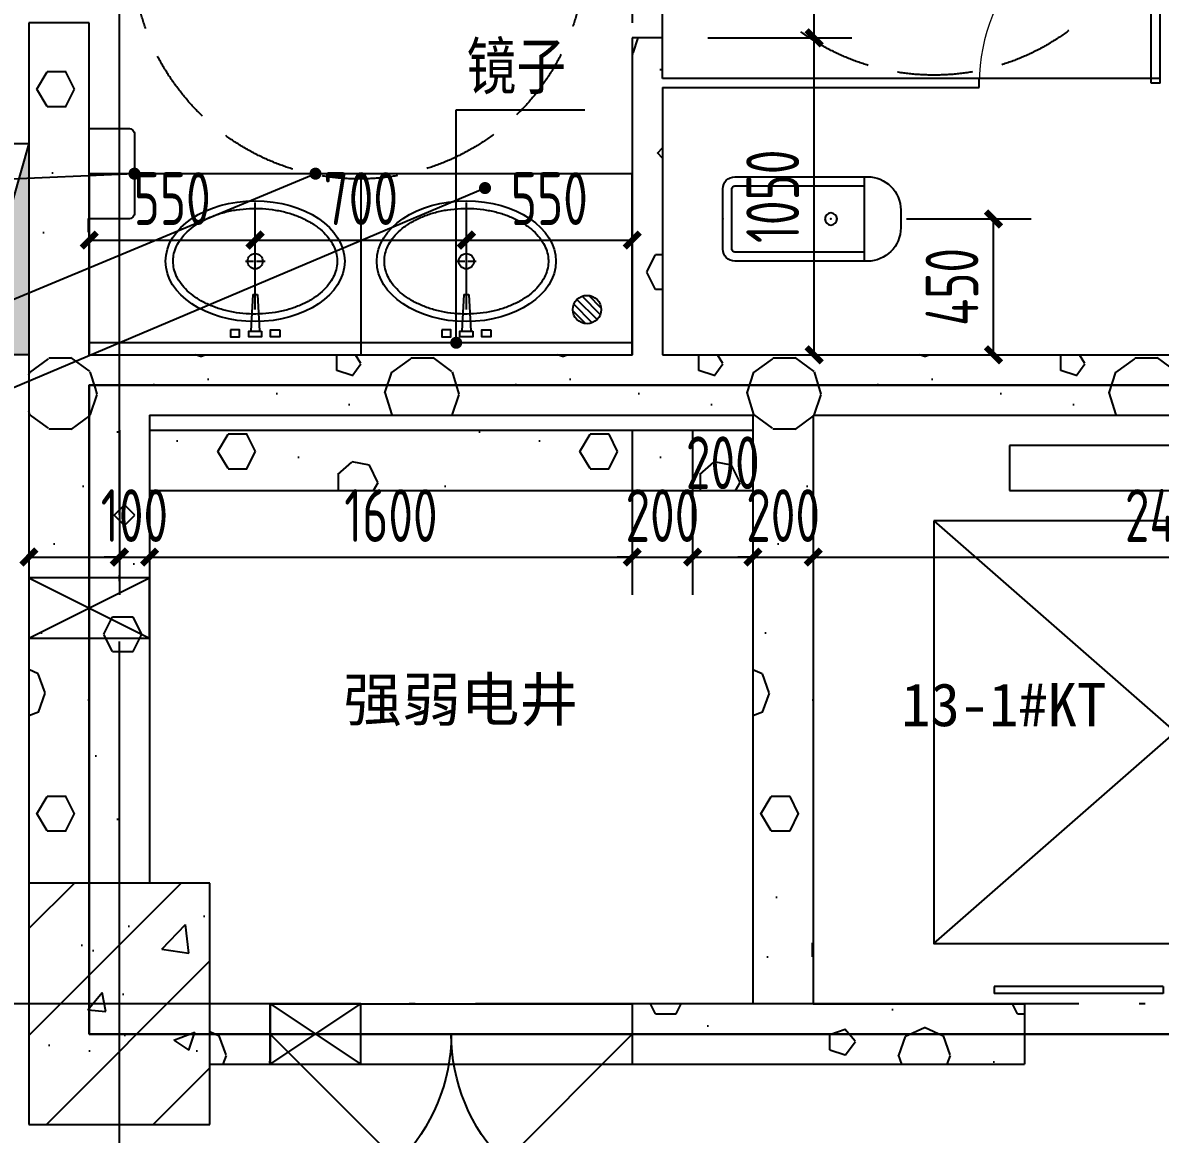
# Model space of a CAD drawing. Extents: x 116425 to 211028, y 11881 to 56060.
# Drawn here: x 192756 to 196526, y 32289 to 35971 of the extents above; entities that cross this region are included whole.
import ezdxf
from ezdxf.xclip import XClip

# ---------------------------------------------------------------- set-up
doc = ezdxf.new("R2010")
doc.units = 0
doc.header["$LTSCALE"] = 1000
doc.header["$MEASUREMENT"] = 0
doc.header["$XCLIPFRAME"] = 0
for name, pattern in [('DASH', [0.35, 0.25, -0.1]), ('X-104 13#平面$0$DASH', [0.35, 0.25, -0.1]), ('X-104 13#平面$0$DOTE', [2.42, 2, -0.2, 0.02, -0.2])]:
    doc.linetypes.add(name, pattern=pattern)
for name, color, linetype in [('01-标注_尺寸', 124, 'Continuous'), ('01-标注_符号', 200, 'Continuous'), ('02-TEXT_标注', 130, 'Continuous'), ('13#楼幕墙$0$A-C_玻璃幕墙', 140, 'Continuous'), ('X-104 13#平面$0$A-C_窗', 140, 'Continuous'), ('X-104 13#平面$0$A-E_电梯', 171, 'Continuous'), ('X-104 13#平面$0$A-I_卫-洁具', 241, 'Continuous'), ('X-104 13#平面$0$A-I_卫-隔断', 214, 'Continuous'), ('X-104 13#平面$0$A-TECH_水', 3, 'Continuous'), ('X-104 13#平面$0$A-TECH_电气', 240, 'Continuous'), ('X-104 13#平面$0$A-TECH_结构', 21, 'Continuous'), ('X-104 13#平面$0$A_AXIS-轴线', 36, 'X-104 13#平面$0$DOTE'), ('X-104 13#平面$0$DOOR_FIRE', 220, 'Continuous'), ('X-104 13#平面$1$05-填充_天正', 26, 'Continuous'), ('X-104 13#平面$1$A_STR-砌块墙', 121, 'Continuous'), ('X-104 13#平面$1$A_STR-砼柱', 51, 'Continuous')]:
    doc.layers.add(name, color=color, linetype=linetype)
doc.layers.add('X-104 13#平面$0$000套内', color=226, linetype='Continuous', lineweight=30, plot=False)
doc.styles.add('_TCH_DIM', font='ros1.shx', dxfattribs={"bigfont": 'jd.shx'})
doc.styles.add('_TCH_DIM_T3', font='ROS1', dxfattribs={"width": 0.8, "bigfont": 'JD'})
doc.styles.get("Standard").update_dxf_attribs({"font": 'STXIHEI_0.TTF'})
doc.dimstyles.new('_TCH_ARCH&&50', dxfattribs={"dimtxt": 175, "dimasz": 50, "dimexe": 125, "dimexo": 150, "dimgap": 50, "dimtad": 1, "dimdec": 0, "dimzin": 0, "dimdsep": 46, "dimtxsty": '_TCH_DIM_T3', "dimblk": 'ARCHTICK', "dimcen": 0.09, "dimclrt": 7, "dimazin": 2, "dimtfac": 1, "dimtdec": 0, "dimtix": 1, "dimtmove": 2, "dimatfit": 3, "dimfxl": 0, "dimtolj": 1, "dimtzin": 0, "dimarcsym": 0})
pattern_1 = [(0, (354, -366), (600, 1200), [0, -1200]), (0, (-348, -528), (600, 1200), [0, -1200]), (0, (42, -540), (600, 1200), [0, -1200]), (0, (468, -186), (600, 1200), [0, -1200]), (0, (-30, -600), (600, 1200), [0, -1200]), (0, (588, 570), (600, 1200), [0, -1200]), (0, (222, 474), (600, 1200), [0, -1200]), (0, (414, 324), (600, 1200), [0, -1200]), (0, (-564, 300), (600, 1200), [0, -1200]), (0, (24, 246), (600, 1200), [0, -1200]), (0, (-204, -60), (600, 1200), [0, -1200]), (0, (-192, -510), (600, 1200), [0, -1200]), (0, (258, -558), (600, 1200), [0, -1200]), (0, (588, -30), (600, 1200), [0, -1200]), (0, (-534, -216), (600, 1200), [0, -1200]), (0, (-432, -12), (600, 1200), [0, -1200]), (0, (36, -96), (600, 1200), [0, -1200]), (0, (-132, -270), (600, 1200), [0, -1200]), (0, (-228, 126), (600, 1200), [0, -1200]), (0, (-78, 576), (600, 1200), [0, -1200]), (0, (-486, -468), (600, 1200), [0, -1200]), (0, (174, 330), (600, 1200), [0, -1200]), (0, (-384, 348), (600, 1200), [0, -1200]), (0, (-480, 504), (600, 1200), [0, -1200]), (130.60129, (514.286, 194.286), (-2999.999967, 3600.000016), [52.683, -22074.222]), (18.43495, (428.57, 217.14), (3000, 1200), [54.21, -7535.256]), (90, (428.6, 165.7), (600, 1200), [51.429, -2348.571]), (161.56505, (480, 148.57), (-3000, 1199.9999), [54.21, -7535.256]), (53.1301, (480, 148.57), (600, 1200), [57.143, -5942.857]), (135, (525.7, -462.86), (-600, 1200), [48.487, -3345.625]), (45, (457.14, -462.86), (600, 1200), [48.487, -3345.625]), (135, (491.43, -497.14), (-600, 1200), [48.487, -3345.625]), (45, (491.43, -497.14), (600, 1200), [48.487, -3345.625]), (116.565, (-51.4, 342.9), (-0.0001, 2400), [63.888, -1277.753]), (180, (-80, 400), (-600, 1200), [68.571, -1131.428]), (63.435, (-177.1, 342.9), (5e-06, 2400), [63.888, -1277.753]), (116.565, (-148.6, 285.7), (-0.0001, 2400), [63.888, -1277.753]), (0, (-148.6, 285.7), (600, 1200), [68.571, -1131.428]), (63.435, (-80, 285.7), (5e-06, 2400), [63.888, -1277.753]), (107.10273, (400, -62.857), (-1799.999931, 6000.00001), [77.723, -32565.805]), (143.97263, (377.14, 11.43), (-11399.999855, 8399.99999), [77.723, -16244.04]), (180, (314.3, 57.1), (-600, 1200), [74.286, -1125.714]), (36.02737, (177.14, 11.43), (11399.999916, 8399.99991), [77.723, -16244.04]), (71.56505, (154.29, -57.14), (1800, 6000), [72.28, -7517.186]), (107.10273, (177.143, -131.43), (-1799.999931, 6000.00001), [77.723, -32565.805]), (143.97263, (240, -177.14), (-11399.999855, 8399.99999), [77.723, -16244.04]), (0, (240, -177.1), (600, 1200), [74.286, -1125.714]), (36.02737, (314.29, -177.14), (11399.999916, 8399.99991), [77.723, -16244.04]), (71.56505, (377.14, -131.43), (1800, 6000), [72.28, -7517.186]), (150.25512, (411.43, 497.14), (-1800, 1199.99999), [46.07, -9628.639]), (90, (371.4, 474.3), (600, 1200), [45.714, -2354.285]), (29.74488, (371.43, 474.29), (1800, 1200), [46.07, -9628.639]), (116.565, (131.4, -354.3), (-0.0001, 2400), [63.888, -1277.753]), (168.69007, (102.86, -297.14), (-5400, 1199.99997), [58.275, -12179.371]), (41.185925, (0, -325.714), (14999.99991, 13199.999885), [60.744, -25451.604]), (90, (0, -382.86), (600, 1200), [57.143, -2342.857]), (138.814074, (45.714, -422.857), (-14999.999733, 13200.000084), [60.744, -25451.604]), (16.699244, (45.714, -422.857), (19799.99985, 5999.999937), [59.659, -24997.075]), (60.945396, (102.86, -405.714), (600, 1199.99999), [58.832, -24650.679]), (109.983106, (-371.43, 148.57), (-3000.00001, 8399.999978), [66.884, -28024.395]), (155.556045, (-394.286, 211.43), (-7800.00003, 3599.999925), [69.046, -28930.263]), (24.443955, (-520, 211.43), (7800.000004, 3599.999983), [69.046, -28930.263]), (70.016893, (-542.857, 148.57), (3000.00001, 8399.99998), [66.884, -28024.395]), (109.983106, (-520, 85.714), (-3000.00001, 8399.999978), [66.884, -28024.395]), (160.01689, (-457.14, 62.86), (-3000, 1199.99995), [66.884, -13978.755]), (19.98311, (-457.14, 62.86), (2999.99998, 1200), [66.884, -13978.755]), (70.016893, (-394.286, 85.714), (3000.00001, 8399.99998), [66.884, -28024.395]), (122.00538, (74.29, 40), (-600.00008, 1199.99994), [53.908, -11266.868]), (18.43495, (-5.71, 68.57), (3000, 1200), [54.21, -7535.256]), (90, (-5.7, 17.14), (600, 1200), [51.429, -2348.571]), (161.56505, (45.71, 0), (-3000, 1199.9999), [54.21, -7535.256]), (54.46232, (45.714, 0), (4199.999994, 5999.99999), [49.156, -20596.423]), (116.565, (-274.3, -251.4), (-0.0001, 2400), [63.888, -1277.753]), (180, (-302.9, -194.3), (-600, 1200), [62.857, -1137.143]), (59.03624, (-400, -251.43), (600, 1199.99999), [66.64, -13927.644]), (120.96376, (-365.71, -308.57), (-600.00008, 1199.99994), [66.64, -13927.644]), (0, (-365.7, -308.6), (600, 1200), [62.857, -1137.143]), (63.435, (-302.9, -308.6), (5e-06, 2400), [63.888, -1277.753])]

# ---------------------------------------------------------------- blocks, each defined once
blk = doc.blocks.new('X-104 13#平面$0$轴网')
at = {"layer": 'X-104 13#平面$0$A_AXIS-轴线', "linetype": 'X-104 13#平面$0$DOTE'}
for p, q in [((48500, -7401), (48500, 24620.3)), ((60408.4, 9000), (-2925, 9000))]:
    blk.add_line(p, q, dxfattribs=at)
blk = doc.blocks.new('X-104 13#平面$0$2400x2100')
for p, q in [((650, 1850), (650, 1700)), ((1750, 1850), (650, 1850)), ((1750, 1700), (1750, 1850)), ((650, 1700), (1750, 1700)), ((400, 200), (2000, 1600)), ((400, 1600), (2000, 200))]:
    blk.add_line(p, q)
at = {"color": 0}
for p, q in [((600, 57.6), (600, 34)), ((1160, 57.6), (600, 57.6)), ((1160, 57.6), (1160, 34)), ((1800, 57.6), (1240, 57.6)), ((1240, 57.6), (1240, 34)), ((1800, 57.6), (1800, 34)), ((1160, 34), (600, 34)), ((1800, 34), (1240, 34))]:
    blk.add_line(p, q, dxfattribs=at)
blk.add_lwpolyline([(400, 1600), (400, 200), (2000, 200), (2000, 1600), (400, 1600)], close=True)
blk = doc.blocks.new('13#楼幕墙')
at = {"layer": '13#楼幕墙$0$A-C_玻璃幕墙'}
blk.add_lwpolyline([(4492.6, 15500), (-900, 15500), (-900, -1700), (22100, -1700), (22100, -1100), (58400, -1100), (58400, 18959.9), (53293.2, 23245), (37800, 14300), (37800, 10200), (12500, 10200), (4492.6, 15500)], dxfattribs=at)
blk = doc.blocks.new('X-104 13#平面$0$meae')
for p, q in [((-215, 0), (-243.8, 0)), ((-210, 5), (-210, 32.8)), ((-176.7, 0), (-205, 0)), ((-99.5, 8), (21.7, 14.4)), ((-99.5, -8), (-99.5, 8)), ((21.7, -14.4), (21.7, 14.4)), ((-210, -32.3), (-210, -5)), ((-99.5, -8), (21.7, -14.4))]:
    blk.add_line(p, q)
for points in [[(17.2, 81.4), (40, 81.4), (40, 51.4), (17.2, 51.4)], [(21.7, 21.4), (40, 21.4), (40, -21.4), (21.7, -21.4)], [(17.2, -81.4), (40, -81.4), (40, -51.4), (17.2, -51.4)]]:
    blk.add_lwpolyline(points, close=True)
at = {"const_width": 0.84}
blk.add_lwpolyline([(-209.6, -0.1, -1), (-210.4, -0.1, -1)], format="xyb", close=True, dxfattribs=at)
blk.add_circle((-210, 0), 25.2)
blk.add_ellipse((-210, 0), major_axis=(0, -296.8), ratio=0.673766)
at = {"color": 8}
blk.add_open_spline([(-210, -271.8), (-201.6, -271.8), (-193.3, -270.9), (-176.6, -267), (-168.2, -264.1), (-151.7, -256.3), (-143.6, -251.4), (-127.7, -239.7), (-119.9, -232.8), (-105, -217.1), (-97.9, -208.3), (-84.5, -189), (-78.3, -178.5), (-66.9, -156.1), (-61.7, -144.2), (-52.7, -119.1), (-48.8, -106), (-42.4, -79), (-39.9, -65.1), (-36.4, -36.9), (-35.4, -22.5), (-34.8, 6.2), (-35.3, 20.7), (-37.7, 49.2), (-39.6, 63.3), (-45, 90.9), (-48.3, 104.3), (-56.4, 130.2), (-61.1, 142.6), (-71.6, 166.1), (-77.5, 177.1), (-90.2, 197.7), (-97, 207.1), (-111.4, 224.2), (-118.9, 231.8), (-134.5, 245.1), (-142.5, 250.8), (-158.9, 260.1), (-167.2, 263.7), (-183.8, 269), (-192.2, 270.7), (-208.9, 272.2), (-217.3, 271.9), (-234, 269.5), (-242.4, 267.4), (-259, 261.1), (-267.2, 256.9), (-283.4, 246.7), (-291.3, 240.5), (-306.7, 226.3), (-314.1, 218.2), (-328.1, 200.2), (-334.7, 190.4), (-346.9, 169), (-352.4, 157.6), (-362.4, 133.5), (-366.8, 120.8), (-374.2, 94.4), (-377.2, 80.8), (-381.8, 52.9), (-383.4, 38.7), (-385.1, 10.1), (-385.2, -4.4), (-383.9, -33.1), (-382.5, -47.4), (-378.3, -75.4), (-375.4, -89.1), (-368.4, -115.7), (-364.2, -128.5), (-354.5, -153), (-349.1, -164.6), (-337.2, -186.3), (-330.7, -196.4), (-316.9, -214.8), (-309.6, -223.2), (-294.4, -237.9), (-286.5, -244.3), (-270.4, -255.1), (-262.2, -259.5), (-245.6, -266.3), (-237.3, -268.8), (-222.6, -271.3), (-216.3, -271.8), (-210, -271.8)], degree=3, knots=[0, 0, 0, 0, 0.154173, 0.154173, 0.308346, 0.308346, 0.462518, 0.462518, 0.616691, 0.616691, 0.770864, 0.770864, 0.925037, 0.925037, 1.07921, 1.07921, 1.233382, 1.233382, 1.387555, 1.387555, 1.541728, 1.541728, 1.695901, 1.695901, 1.850074, 1.850074, 2.004247, 2.004247, 2.158419, 2.158419, 2.312592, 2.312592, 2.466765, 2.466765, 2.620938, 2.620938, 2.775111, 2.775111, 2.929283, 2.929283, 3.083456, 3.083456, 3.237629, 3.237629, 3.391802, 3.391802, 3.545975, 3.545975, 3.700147, 3.700147, 3.85432, 3.85432, 4.008493, 4.008493, 4.162666, 4.162666, 4.316839, 4.316839, 4.471011, 4.471011, 4.625184, 4.625184, 4.779357, 4.779357, 4.93353, 4.93353, 5.087703, 5.087703, 5.241876, 5.241876, 5.396048, 5.396048, 5.550221, 5.550221, 5.704394, 5.704394, 5.858567, 5.858567, 6.01274, 6.01274, 6.166912, 6.166912, 6.283185, 6.283185, 6.283185, 6.283185], dxfattribs=at)
blk = doc.blocks.new('X-104 13#平面$0$$TwtSys$00000434')
for p, q in [((-0.5, 0.5), (-0.5, -0.5)), ((-0.5, -0.5), (0.5, 0.5)), ((0.5, 0.5), (-0.5, 0.5)), ((0.5, -0.5), (0.5, 0.5)), ((-0.5, -0.5), (0.5, -0.5))]:
    blk.add_line(p, q)
blk.add_solid([(0.5, -0.5), (0.5, 0.5), (-0.5, -0.5)])
blk = doc.blocks.new('X-104 13#平面$0$A$C55540B70')
at = {"layer": 'X-104 13#平面$0$A-TECH_水', "xscale": -700, "yscale": 200, "zscale": 700, "rotation": 89.99999999999999}
blk.add_blockref('X-104 13#平面$0$$TwtSys$00000434', (-9400, 73900), dxfattribs=at)
blk = doc.blocks.new('X-104 13#平面$0$A$C0BB3323F')
at = {"layer": 'Defpoints'}
blk.add_lwpolyline([(59300, 600), (59300, 20660), (54205, 24935), (38700, 16000), (38700, 11900), (13400, 11900), (5392.6, 17200), (0, 17200), (0, 0), (23000, 0), (23000, 600)], close=True, dxfattribs=at)
blk = doc.blocks.new('X-104 13#平面$0$$lvtry$00000200')
at = {"color": 0}
for p, q in [((99.8, -30, 0), (-99.8, -30, 0)), ((-109.8, -40, 0), (-109.8, -469.7, 0)), ((109.8, -469.7, 0), (109.8, -40, 0))]:
    blk.add_line(p, q, dxfattribs=at)
at = {"color": 0, "elevation": 0}
blk.add_lwpolyline([(99.8, 0), (-99.8, 0, 0.414214), (-139.8, -40), (-139.8, -479.7, 0.414214), (-29.8, -589.7), (29.8, -589.7, 0.414214), (139.8, -479.7), (139.8, -40, 0.414214)], format="xyb", close=True, dxfattribs=at)
blk.add_lwpolyline([(139.8, -469.7), (-139.8, -469.7)], dxfattribs=at)
at = {"color": 0}
blk.add_circle((0, -358.6, 0), 20, dxfattribs=at)
for centre, start, end in [((-99.8, -40, 0), 90, 180), ((99.8, -40, 0), 0, 90)]:
    blk.add_arc(centre, 10, start, end, dxfattribs=at)
for p in [(0, 0), (0, -358.6, 0)]:
    blk.add_point(p, dxfattribs=at)
blk = doc.blocks.new('X-104 13#平面$0$hgfasg')
at = {"yscale": -1}
blk.add_blockref('X-104 13#平面$0$$lvtry$00000200', (0, 200), dxfattribs=at)
blk = doc.blocks.new('*U232')
blk.add_lwpolyline([(200, 0), (200, 300), (0, 300), (0, 0), (200, 0), (0, 300), (0, 0), (200, 300)])
blk = doc.blocks.new('*U233')
blk.add_lwpolyline([(200, 0), (200, 400), (0, 400), (0, 0), (200, 0), (0, 400), (0, 0), (200, 400)])
blk = doc.blocks.new('X-104 13#平面$0$ccc000')
at = {"layer": 'X-104 13#平面$0$A-TECH_电气', "rotation": 270}
for name, p in [('*U233', (48400, 72811.3)), ('*U232', (49200, 71400))]:
    blk.add_blockref(name, p, dxfattribs=at)
blk = doc.blocks.new('X-104 13#平面$0$$DorLib2D$00000116')
at = {"color": 0}
for p, q in [((-0.5, 0), (-0.1464, 0.3536)), ((0.5, 0), (0.1464, 0.3536))]:
    blk.add_line(p, q, dxfattribs=at)
for centre, start, end in [((-0.5, 0), 0, 45), ((0.5, 0), 135, 180)]:
    blk.add_arc(centre, 0.5, start, end, dxfattribs=at)
blk = doc.blocks.new('X-104 13#平面$0$$TwtSys$00000141')
for p, q in [((-94.2, 7.7), (-10.1, 91.8)), ((-94.2, 7.7), (-10.1, 91.8)), ((-87.2, -35.1), (35.1, 87.2)), ((-87.2, -35.1), (35.1, 87.2)), ((-66.5, -66.5), (66.5, 66.5)), ((-66.5, -66.5), (66.5, 66.5)), ((-32.4, -87.1), (87.6, 32.9)), ((-32.4, -87.1), (87.6, 32.9)), ((11.4, -92.3), (92.3, -11.4)), ((11.4, -92.3), (92.3, -11.4))]:
    blk.add_line(p, q)
blk.add_circle((0, 0), 94)
blk.add_circle((0, 0), 94)
blk = doc.blocks.new('X-104 13#平面$0$$DorLib2D$00000001')
for p, q in [((0.45, 0.975), (0.5, 0.975)), ((0.45, 0), (0.45, 0.975)), ((0.5, 0), (0.5, 0.975)), ((0.5, 0), (0.45, 0))]:
    blk.add_line(p, q)
at = {"lineweight": 13}
blk.add_arc((0.475, 0), 0.975, 91.46928, 180, dxfattribs=at)
blk = doc.blocks.new('X-104 13#平面')
at = {"layer": 'X-104 13#平面$1$05-填充_天正'}
h = blk.add_hatch(dxfattribs=at)
h.set_pattern_fill('加气混凝土', color=256, scale=100, style=0)
h.set_pattern_definition(pattern_1)
h.paths.add_polyline_path([(48400, 73450), (48400, 74650), (48200, 74650), (48200, 73450)])
h = blk.add_hatch(dxfattribs=at)
h.set_pattern_fill('加气混凝土', color=256, scale=100, style=0)
h.set_pattern_definition(pattern_1)
h.paths.add_polyline_path([(50300, 74465), (50300, 74600), (50200, 74600), (50200, 74450), (50266.7, 74450)])
h = blk.add_hatch(dxfattribs=at)
h.set_pattern_fill('加气混凝土', color=256, scale=100, style=0)
h.set_pattern_definition(pattern_1)
h.paths.add_polyline_path([(50266.7, 74450), (50200, 74450), (50200, 73550), (50266.7, 73483.3), (50300, 73550), (50300, 74435)])
h = blk.add_hatch(dxfattribs=at)
h.set_pattern_fill('加气混凝土', color=256, scale=100, style=0)
h.set_pattern_definition(pattern_1)
h.paths.add_polyline_path([(48400, 73450), (48600, 73350), (50300, 73350), (50266.7, 73483.3), (50200, 73550), (48400, 73550)])
h = blk.add_hatch(dxfattribs=at)
h.set_pattern_fill('加气混凝土', color=256, scale=100, style=0)
h.set_pattern_definition(pattern_1)
h.paths.add_polyline_path([(50266.7, 73483.3), (50300, 73350), (50600, 73350), (50700, 73416.7), (50700, 73550), (50300, 73550)])
h = blk.add_hatch(dxfattribs=at)
h.set_pattern_fill('加气混凝土', color=256, scale=100, style=0)
h.set_pattern_definition(pattern_1)
h.paths.add_polyline_path([(50700, 73416.7), (50800, 73350), (53300, 73350), (53366.7, 73450), (53300, 73550), (50700, 73550)])
h = blk.add_hatch(dxfattribs=at)
h.set_pattern_fill('加气混凝土', color=256, scale=100, style=0)
h.set_pattern_definition(pattern_1)
h.paths.add_polyline_path([(48400, 73450), (48200, 73450), (48200, 73200), (48466.7, 73200), (48600, 73300), (48600, 73350)])
h = blk.add_hatch(dxfattribs=at)
h.set_pattern_fill('加气混凝土', color=256, scale=100, style=0)
h.set_pattern_definition(pattern_1)
h.paths.add_polyline_path([(50700, 73416.7), (50600, 73350), (50600, 73300), (50666.7, 73200), (50800, 73200), (50800, 73350)])
h = blk.add_hatch(dxfattribs=at)
h.set_pattern_fill('加气混凝土', color=256, scale=100, style=0)
h.set_pattern_definition(pattern_1)
h.paths.add_polyline_path([(48466.7, 73200), (48600, 73100), (50600, 73100), (50666.7, 73200), (50600, 73300), (48600, 73300)])
h = blk.add_hatch(dxfattribs=at)
h.set_pattern_fill('加气混凝土', color=256, scale=100, style=0)
h.set_pattern_definition(pattern_1)
h.paths.add_polyline_path([(48466.7, 73200), (48200, 73200), (48200, 71800), (48600, 71800), (48600, 73100)])
h = blk.add_hatch(dxfattribs=at)
h.set_pattern_fill('加气混凝土', color=256, scale=100, style=0)
h.set_pattern_definition(pattern_1)
h.paths.add_polyline_path([(50666.7, 73200), (50600, 73100), (50600, 71400), (50700, 71333.3), (50800, 71400), (50800, 73200)])
h = blk.add_hatch(dxfattribs=at)
h.set_pattern_fill('钢筋混凝土', color=256, scale=100, style=0)
h.set_pattern_definition([(45, (0, 0), (-176.7767, 176.7767), []), (50, (0, 0), (717.26, -62.752), [75, -825]), (355, (0, 0), (-138.7513, 752.192), [60, -660]), (100.4514, (59.8, -5.2), (578.5094, 689.4395), [63.74, -701.142]), (46.1842, (0, 200), (1067.241, -165.519), [112.5, -1237.5]), (96.6356, (88.9, 186.2), (934.663, 974.118), [95.61, -1051.713]), (351.1842, (0, 200), (934.662, 974.119), [90, -990]), (21, (100, 150), (596.907, -402.619), [75, -825]), (326, (100, 150), (243.3153, 725.15), [60, -660]), (71.4514, (149.74, 116.45), (840.2226, 322.5305), [63.74, -701.142]), (37.5, (0, 0), (12.15986, 332.89385), [0, -652, 0, -670, 0, -662.5]), (7.5, (0, 0), (263.0695, 394.4117), [0, -382, 0, -637, 0, -252.5]), (327.5, (-223, 0), (533.8224, -22.5549), [0, -250, 0, -780, 0, -1035]), (317.5, (-323, 0), (583.1862, 100.105), [0, -325, 0, -518, 0, -735])])
h.paths.add_polyline_path([(48200, 71000), (48800, 71000), (48800, 71800), (48200, 71800)])
h = blk.add_hatch(dxfattribs=at)
h.set_pattern_fill('加气混凝土', color=256, scale=100, style=0)
h.set_pattern_definition(pattern_1)
h.paths.add_polyline_path([(48800, 71200), (49000, 71200), (49000, 71400), (48800, 71400)])
h = blk.add_hatch(dxfattribs=at)
h.set_pattern_fill('加气混凝土', color=256, scale=100, style=0)
h.set_pattern_definition(pattern_1)
h.paths.add_polyline_path([(50600, 71400), (50200, 71400), (50200, 71200), (50700, 71200), (50700, 71333.3)])
h = blk.add_hatch(dxfattribs=at)
h.set_pattern_fill('加气混凝土', color=256, scale=100, style=0)
h.set_pattern_definition(pattern_1)
h.paths.add_polyline_path([(50700, 71333.3), (50700, 71200), (51500, 71200), (51500, 71400), (50800, 71400)])
at = {"layer": 'X-104 13#平面$0$000套内'}
blk.add_lwpolyline([(4100, 77750), (4100, 68700), (-750, 68700), (-750, 59850), (21950, 59850), (21950, 61450), (58250, 61450), (58250, 71300), (48400, 71300), (48400, 73450), (53400, 73450), (53400, 80500), (58250, 80500), (58250, 81290.1), (53289, 85452.6), (37950, 76613.3), (37950, 72450), (12454.9, 72450), (4447.4, 77750)], close=True, dxfattribs=at)
at = {"layer": 'X-104 13#平面$0$A-C_窗', "linetype": 'DASH'}
for p, q in [((50200, 75600), (50200, 74600)), ((50300, 74600), (50300, 75600))]:
    blk.add_line(p, q, dxfattribs=at)
at = {"layer": 'X-104 13#平面$0$A-I_卫-洁具', "ltscale": 0.1}
blk.add_line((49300, 74150), (49300, 73550), dxfattribs=at)
blk.add_lwpolyline([(48400, 74000), (48400, 74300), (48530, 74300, -0.414214), (48550, 74280), (48550, 74020, -0.414214), (48530, 74000)], format="xyb", close=True, dxfattribs=at)
for points in [[(48400, 73550), (50200, 73550), (50200, 74150), (48400, 74150)], [(48400, 73550), (50200, 73550), (50200, 73590), (48400, 73590)]]:
    blk.add_lwpolyline(points, close=True, dxfattribs=at)
at = {"layer": 'X-104 13#平面$0$A-I_卫-洁具', "linetype": 'X-104 13#平面$0$DASH'}
for centre in [(51200, 75226.6), (49293.8, 74882.7)]:
    blk.add_circle(centre, 750, dxfattribs=at)
at = {"layer": 'X-104 13#平面$0$A-I_卫-隔断'}
for p, q in [((51350, 74465), (50300, 74465)), ((51350, 74435), (51350, 74465)), ((51950, 74465), (51350, 74465)), ((50300, 74435), (51350, 74435))]:
    blk.add_line(p, q, dxfattribs=at)
at = {"layer": 'X-104 13#平面$0$DOOR_FIRE'}
for p, q in [((49000, 71400), (50200, 71400)), ((49000, 71200), (50200, 71200))]:
    blk.add_line(p, q, dxfattribs=at)
at = {"layer": 'X-104 13#平面$1$A_STR-砌块墙'}
for p, q in [((48400, 74650), (48200, 74650)), ((48200, 74650), (48200, 73450)), ((48400, 73550), (48400, 74650)), ((50300, 74600), (50200, 74600)), ((50200, 74600), (50200, 74450)), ((50300, 74465), (50300, 74600)), ((50200, 74450), (50200, 73550)), ((50300, 74435), (50300, 73550)), ((48400, 73550), (50200, 73550)), ((50300, 73550), (50700, 73550)), ((50700, 73550), (53300, 73550)), ((48200, 73450), (48200, 73200)), ((48600, 73350), (50300, 73350)), ((48600, 73350), (48600, 73300)), ((50300, 73350), (50600, 73350)), ((50600, 73350), (50600, 73300)), ((50800, 73350), (50800, 73200)), ((50800, 73350), (53300, 73350)), ((48600, 73300), (50600, 73300)), ((48200, 73200), (48200, 71800)), ((50800, 73200), (50800, 71400)), ((48600, 73100), (50600, 73100)), ((48600, 73100), (48600, 71800)), ((50600, 73100), (50600, 71400)), ((49000, 71400), (48800, 71400)), ((49000, 71200), (49000, 71400)), ((50600, 71400), (50200, 71400)), ((50200, 71400), (50200, 71200)), ((50800, 71400), (51500, 71400)), ((51500, 71400), (51500, 71200)), ((48800, 71200), (49000, 71200)), ((50200, 71200), (50700, 71200)), ((50700, 71200), (51500, 71200))]:
    blk.add_line(p, q, dxfattribs=at)
at = {"layer": 'X-104 13#平面$1$A_STR-砼柱'}
for p, q in [((48800, 71800), (48200, 71800)), ((48200, 71800), (48200, 71000)), ((48800, 71000), (48800, 71800)), ((48200, 71000), (48800, 71000))]:
    blk.add_line(p, q, dxfattribs=at)
for name, p in [('X-104 13#平面$0$ccc000', (-200, 0)), ('X-104 13#平面$0$A$C55540B70', (57500, 0)), ('X-104 13#平面$0$轴网', (0, 62400)), ('X-104 13#平面$0$A$C0BB3323F', (-900, -1700)), ('X-104 13#平面$0$轴网', (0, 0))]:
    blk.add_blockref(name, p)
at = {"layer": 'X-104 13#平面$0$A-E_电梯'}
blk.add_blockref('X-104 13#平面$0$2400x2100', (50800, 71400), dxfattribs=at)
at = {"layer": 'X-104 13#平面$0$A-I_卫-洁具', "ltscale": 0.1, "rotation": 270}
for name, p in [('X-104 13#平面$0$hgfasg', (50300, 74000)), ('X-104 13#平面$0$meae', (48950, 73650)), ('X-104 13#平面$0$meae', (49650, 73650))]:
    blk.add_blockref(name, p, dxfattribs=at)
at = {"layer": 'X-104 13#平面$0$A-I_卫-隔断', "xscale": -600, "yscale": -600, "zscale": 30, "rotation": 180}
blk.add_blockref('X-104 13#平面$0$$DorLib2D$00000001', (51650, 74450), dxfattribs=at)
at = {"layer": 'X-104 13#平面$0$A-TECH_水', "xscale": 0.5, "yscale": 0.5, "zscale": 0.5, "rotation": 90}
blk.add_blockref('X-104 13#平面$0$$TwtSys$00000141', (50050, 73700), dxfattribs=at)
at = {"layer": 'X-104 13#平面$0$A-TECH_结构'}
blk.add_blockref('13#楼幕墙', (0, 0), dxfattribs=at)
at = {"layer": 'X-104 13#平面$0$DOOR_FIRE', "xscale": 1200, "yscale": -1200, "zscale": 200}
blk.add_blockref('X-104 13#平面$0$$DorLib2D$00000116', (49600, 71300), dxfattribs=at)
blk = doc.blocks.new('_ArchTick')
at = {"color": 0, "linetype": 'ByBlock', "const_width": 0.4}
blk.add_lwpolyline([(-0.5, -0.5), (0.5, 0.5)], dxfattribs=at)
blk = doc.blocks.new('*D524')
at = {"layer": '01-标注_尺寸', "color": 0, "lineweight": -2, "transparency": 16777216}
for p, q in [((195685.1, 35321.2), (196098.7, 35321.2)), ((195973.7, 34871.2), (195973.7, 35321.2)), ((195685.1, 34871.2), (196098.7, 34871.2))]:
    blk.add_line(p, q, dxfattribs=at)
at = {"layer": 'Defpoints', "color": 0, "transparency": 16777216}
for p in [(195535.1, 35321.2), (195973.7, 35321.2), (195535.1, 34871.2)]:
    blk.add_point(p, dxfattribs=at)
at = {"layer": '01-标注_尺寸', "color": 0, "lineweight": -2, "transparency": 16777216, "xscale": 50, "yscale": 50, "zscale": 50}
for p, rotation in [((195973.7, 35321.2), 90), ((195973.7, 34871.2), 270)]:
    blk.add_blockref('_ArchTick', p, dxfattribs=dict(at, rotation=rotation))
at = {"layer": '01-标注_尺寸', "color": 7, "transparency": 16777216, "insert": (195836.2, 35096.2), "char_height": 175, "attachment_point": 5, "rotation": 90, "style": '_TCH_DIM_T3'}
blk.add_mtext('\\A1;450', dxfattribs=at)
blk = doc.blocks.new('*D525')
at = {"layer": '01-标注_尺寸', "color": 0, "lineweight": -2, "transparency": 16777216}
for p, q in [((194226.7, 35021.2), (194226.7, 35376.3)), ((194776.5, 35021.2), (194776.5, 35376.3)), ((194226.7, 35251.3), (194776.5, 35251.3))]:
    blk.add_line(p, q, dxfattribs=at)
at = {"layer": 'Defpoints', "color": 0, "transparency": 16777216}
for p in [(194776.5, 35251.3), (194226.7, 34871.2), (194776.5, 34871.2)]:
    blk.add_point(p, dxfattribs=at)
at = {"layer": '01-标注_尺寸', "color": 0, "lineweight": -2, "transparency": 16777216, "xscale": 50, "yscale": 50, "zscale": 50, "rotation": 180}
blk.add_blockref('_ArchTick', (194226.7, 35251.3), dxfattribs=at)
at = {"layer": '01-标注_尺寸', "color": 0, "lineweight": -2, "transparency": 16777216, "xscale": 50, "yscale": 50, "zscale": 50}
blk.add_blockref('_ArchTick', (194776.5, 35251.3), dxfattribs=at)
at = {"layer": '01-标注_尺寸', "color": 7, "transparency": 16777216, "insert": (194501.6, 35388.8), "char_height": 175, "attachment_point": 5, "style": '_TCH_DIM_T3'}
blk.add_mtext('\\A1;550', dxfattribs=at)
blk = doc.blocks.new('*D526')
at = {"layer": '01-标注_尺寸', "color": 0, "lineweight": -2, "transparency": 16777216}
for p, q in [((193526.5, 35021.2), (193526.5, 35376.3)), ((194226.7, 35021.2), (194226.7, 35376.3)), ((193526.5, 35251.3), (194226.7, 35251.3))]:
    blk.add_line(p, q, dxfattribs=at)
at = {"layer": 'Defpoints', "color": 0, "transparency": 16777216}
for p in [(194226.7, 35251.3), (193526.5, 34871.2), (194226.7, 34871.2)]:
    blk.add_point(p, dxfattribs=at)
at = {"layer": '01-标注_尺寸', "color": 0, "lineweight": -2, "transparency": 16777216, "xscale": 50, "yscale": 50, "zscale": 50, "rotation": 180}
blk.add_blockref('_ArchTick', (193526.5, 35251.3), dxfattribs=at)
at = {"layer": '01-标注_尺寸', "color": 0, "lineweight": -2, "transparency": 16777216, "xscale": 50, "yscale": 50, "zscale": 50}
blk.add_blockref('_ArchTick', (194226.7, 35251.3), dxfattribs=at)
at = {"layer": '01-标注_尺寸', "color": 7, "transparency": 16777216, "insert": (193876.6, 35388.8), "char_height": 175, "attachment_point": 5, "style": '_TCH_DIM_T3'}
blk.add_mtext('\\A1;700', dxfattribs=at)
blk = doc.blocks.new('*D527')
at = {"layer": '01-标注_尺寸', "color": 0, "lineweight": -2, "transparency": 16777216}
for p, q in [((192976.5, 35021.2), (192976.5, 35376.3)), ((193526.5, 35021.2), (193526.5, 35376.3)), ((192976.5, 35251.3), (193526.5, 35251.3))]:
    blk.add_line(p, q, dxfattribs=at)
at = {"layer": 'Defpoints', "color": 0, "transparency": 16777216}
for p in [(193526.5, 35251.3), (192976.5, 34871.2), (193526.5, 34871.2)]:
    blk.add_point(p, dxfattribs=at)
at = {"layer": '01-标注_尺寸', "color": 0, "lineweight": -2, "transparency": 16777216, "xscale": 50, "yscale": 50, "zscale": 50, "rotation": 180}
blk.add_blockref('_ArchTick', (192976.5, 35251.3), dxfattribs=at)
at = {"layer": '01-标注_尺寸', "color": 0, "lineweight": -2, "transparency": 16777216, "xscale": 50, "yscale": 50, "zscale": 50}
blk.add_blockref('_ArchTick', (193526.5, 35251.3), dxfattribs=at)
at = {"layer": '01-标注_尺寸', "color": 7, "transparency": 16777216, "insert": (193251.5, 35388.8), "char_height": 175, "attachment_point": 5, "style": '_TCH_DIM_T3'}
blk.add_mtext('\\A1;550', dxfattribs=at)
blk = doc.blocks.new('*D535')
at = {"layer": '01-标注_尺寸', "color": 0, "lineweight": -2, "transparency": 16777216}
for p, q in [((195376.5, 34621.2), (195376.5, 34076.2)), ((197776.5, 34621.2), (197776.5, 34076.2)), ((195376.5, 34201.2), (197776.5, 34201.2))]:
    blk.add_line(p, q, dxfattribs=at)
at = {"layer": 'Defpoints', "color": 0, "transparency": 16777216}
for p in [(195376.5, 34771.2), (197776.5, 34771.2), (197776.5, 34201.2)]:
    blk.add_point(p, dxfattribs=at)
at = {"layer": '01-标注_尺寸', "color": 0, "lineweight": -2, "transparency": 16777216, "xscale": 50, "yscale": 50, "zscale": 50, "rotation": 180}
blk.add_blockref('_ArchTick', (195376.5, 34201.2), dxfattribs=at)
at = {"layer": '01-标注_尺寸', "color": 0, "lineweight": -2, "transparency": 16777216, "xscale": 50, "yscale": 50, "zscale": 50}
blk.add_blockref('_ArchTick', (197776.5, 34201.2), dxfattribs=at)
at = {"layer": '01-标注_尺寸', "color": 7, "transparency": 16777216, "insert": (196576.5, 34338.7), "char_height": 175, "attachment_point": 5, "style": '_TCH_DIM_T3'}
blk.add_mtext('\\A1;2400', dxfattribs=at)
blk = doc.blocks.new('*D536')
at = {"layer": '01-标注_尺寸', "color": 0, "lineweight": -2, "transparency": 16777216}
for p, q in [((195176.5, 34621.2), (195176.5, 34076.2)), ((195376.5, 34621.2), (195376.5, 34076.2)), ((195176.5, 34201.2), (195126.5, 34201.2)), ((195176.5, 34201.2), (195376.5, 34201.2)), ((195376.5, 34201.2), (195426.5, 34201.2))]:
    blk.add_line(p, q, dxfattribs=at)
at = {"layer": 'Defpoints', "color": 0, "transparency": 16777216}
for p in [(195176.5, 34771.2), (195376.5, 34771.2), (195376.5, 34201.2)]:
    blk.add_point(p, dxfattribs=at)
at = {"layer": '01-标注_尺寸', "color": 0, "lineweight": -2, "transparency": 16777216, "xscale": 50, "yscale": 50, "zscale": 50}
blk.add_blockref('_ArchTick', (195176.5, 34201.2), dxfattribs=at)
at = {"layer": '01-标注_尺寸', "color": 0, "lineweight": -2, "transparency": 16777216, "xscale": 50, "yscale": 50, "zscale": 50, "rotation": 180}
blk.add_blockref('_ArchTick', (195376.5, 34201.2), dxfattribs=at)
at = {"layer": '01-标注_尺寸', "color": 7, "transparency": 16777216, "insert": (195276.5, 34338.7), "char_height": 175, "attachment_point": 5, "style": '_TCH_DIM_T3'}
blk.add_mtext('\\A1;200', dxfattribs=at)
blk = doc.blocks.new('*D537')
at = {"layer": '01-标注_尺寸', "color": 0, "lineweight": -2, "transparency": 16777216}
for p, q in [((194976.5, 34621.2), (194976.5, 34076.2)), ((195176.5, 34621.2), (195176.5, 34076.2)), ((194976.5, 34201.2), (195176.5, 34201.2))]:
    blk.add_line(p, q, dxfattribs=at)
at = {"layer": 'Defpoints', "color": 0, "transparency": 16777216}
for p in [(194976.5, 34771.2), (195176.5, 34771.2), (195176.5, 34201.2)]:
    blk.add_point(p, dxfattribs=at)
at = {"layer": '01-标注_尺寸', "color": 0, "lineweight": -2, "transparency": 16777216, "xscale": 50, "yscale": 50, "zscale": 50, "rotation": 180}
blk.add_blockref('_ArchTick', (194976.5, 34201.2), dxfattribs=at)
at = {"layer": '01-标注_尺寸', "color": 0, "lineweight": -2, "transparency": 16777216, "xscale": 50, "yscale": 50, "zscale": 50}
blk.add_blockref('_ArchTick', (195176.5, 34201.2), dxfattribs=at)
at = {"layer": '01-标注_尺寸', "color": 7, "transparency": 16777216, "insert": (195076.5, 34513.7), "char_height": 175, "attachment_point": 5, "style": '_TCH_DIM_T3'}
blk.add_mtext('\\A1;200', dxfattribs=at)
blk = doc.blocks.new('*D538')
at = {"layer": '01-标注_尺寸', "color": 0, "lineweight": -2, "transparency": 16777216}
for p, q in [((194776.5, 34621.2), (194776.5, 34076.2)), ((194976.5, 34621.2), (194976.5, 34076.2)), ((194776.5, 34201.2), (194726.5, 34201.2)), ((194776.5, 34201.2), (194976.5, 34201.2)), ((194976.5, 34201.2), (195026.5, 34201.2))]:
    blk.add_line(p, q, dxfattribs=at)
at = {"layer": 'Defpoints', "color": 0, "transparency": 16777216}
for p in [(194776.5, 34771.2), (194976.5, 34771.2), (194976.5, 34201.2)]:
    blk.add_point(p, dxfattribs=at)
at = {"layer": '01-标注_尺寸', "color": 0, "lineweight": -2, "transparency": 16777216, "xscale": 50, "yscale": 50, "zscale": 50}
blk.add_blockref('_ArchTick', (194776.5, 34201.2), dxfattribs=at)
at = {"layer": '01-标注_尺寸', "color": 0, "lineweight": -2, "transparency": 16777216, "xscale": 50, "yscale": 50, "zscale": 50, "rotation": 180}
blk.add_blockref('_ArchTick', (194976.5, 34201.2), dxfattribs=at)
at = {"layer": '01-标注_尺寸', "color": 7, "transparency": 16777216, "insert": (194876.5, 34338.7), "char_height": 175, "attachment_point": 5, "style": '_TCH_DIM_T3'}
blk.add_mtext('\\A1;200', dxfattribs=at)
blk = doc.blocks.new('*D539')
at = {"layer": '01-标注_尺寸', "color": 0, "lineweight": -2, "transparency": 16777216}
for p, q in [((193176.5, 34621.2), (193176.5, 34076.2)), ((194776.5, 34621.2), (194776.5, 34076.2)), ((193176.5, 34201.2), (194776.5, 34201.2))]:
    blk.add_line(p, q, dxfattribs=at)
at = {"layer": 'Defpoints', "color": 0, "transparency": 16777216}
for p in [(193176.5, 34771.2), (194776.5, 34771.2), (194776.5, 34201.2)]:
    blk.add_point(p, dxfattribs=at)
at = {"layer": '01-标注_尺寸', "color": 0, "lineweight": -2, "transparency": 16777216, "xscale": 50, "yscale": 50, "zscale": 50, "rotation": 180}
blk.add_blockref('_ArchTick', (193176.5, 34201.2), dxfattribs=at)
at = {"layer": '01-标注_尺寸', "color": 0, "lineweight": -2, "transparency": 16777216, "xscale": 50, "yscale": 50, "zscale": 50}
blk.add_blockref('_ArchTick', (194776.5, 34201.2), dxfattribs=at)
at = {"layer": '01-标注_尺寸', "color": 7, "transparency": 16777216, "insert": (193976.5, 34338.7), "char_height": 175, "attachment_point": 5, "style": '_TCH_DIM_T3'}
blk.add_mtext('\\A1;1600', dxfattribs=at)
blk = doc.blocks.new('*D540')
at = {"layer": '01-标注_尺寸', "color": 0, "lineweight": -2, "transparency": 16777216}
for p, q in [((193076.5, 34621.2), (193076.5, 34076.2)), ((193176.5, 34621.2), (193176.5, 34076.2)), ((193076.5, 34201.2), (193026.5, 34201.2)), ((193076.5, 34201.2), (193176.5, 34201.2)), ((193176.5, 34201.2), (193226.5, 34201.2))]:
    blk.add_line(p, q, dxfattribs=at)
at = {"layer": 'Defpoints', "color": 0, "transparency": 16777216}
for p in [(193076.5, 34771.2), (193176.5, 34771.2), (193176.5, 34201.2)]:
    blk.add_point(p, dxfattribs=at)
at = {"layer": '01-标注_尺寸', "color": 0, "lineweight": -2, "transparency": 16777216, "xscale": 50, "yscale": 50, "zscale": 50}
blk.add_blockref('_ArchTick', (193076.5, 34201.2), dxfattribs=at)
at = {"layer": '01-标注_尺寸', "color": 0, "lineweight": -2, "transparency": 16777216, "xscale": 50, "yscale": 50, "zscale": 50, "rotation": 180}
blk.add_blockref('_ArchTick', (193176.5, 34201.2), dxfattribs=at)
at = {"layer": '01-标注_尺寸', "color": 7, "transparency": 16777216, "insert": (193126.5, 34338.7), "char_height": 175, "attachment_point": 5, "style": '_TCH_DIM_T3'}
blk.add_mtext('\\A1;100', dxfattribs=at)
blk = doc.blocks.new('*D541')
at = {"layer": '01-标注_尺寸', "color": 0, "lineweight": -2, "transparency": 16777216}
for p, q in [((192776.5, 34621.2), (192776.5, 34076.2)), ((193076.5, 34621.2), (193076.5, 34076.2)), ((192776.5, 34201.2), (193076.5, 34201.2))]:
    blk.add_line(p, q, dxfattribs=at)
at = {"layer": 'Defpoints', "color": 0, "transparency": 16777216}
for p in [(192776.5, 34771.2), (193076.5, 34771.2), (193076.5, 34201.2)]:
    blk.add_point(p, dxfattribs=at)
at = {"layer": '01-标注_尺寸', "color": 0, "lineweight": -2, "transparency": 16777216, "xscale": 50, "yscale": 50, "zscale": 50, "rotation": 180}
blk.add_blockref('_ArchTick', (192776.5, 34201.2), dxfattribs=at)
at = {"layer": '01-标注_尺寸', "color": 0, "lineweight": -2, "transparency": 16777216, "xscale": 50, "yscale": 50, "zscale": 50}
blk.add_blockref('_ArchTick', (193076.5, 34201.2), dxfattribs=at)
at = {"layer": '01-标注_尺寸', "color": 7, "transparency": 16777216, "insert": (192574.1, 34338.7), "char_height": 175, "attachment_point": 5, "style": '_TCH_DIM_T3'}
blk.add_mtext('\\A1;300', dxfattribs=at)
blk = doc.blocks.new('*D906')
at = {"layer": '01-标注_尺寸', "color": 0, "lineweight": -2, "transparency": 16777216}
for p, q in [((195026.5, 35921.2), (195504.4, 35921.2)), ((195379.4, 34871.2), (195379.4, 35921.2)), ((195026.5, 34871.2), (195504.4, 34871.2))]:
    blk.add_line(p, q, dxfattribs=at)
at = {"layer": 'Defpoints', "color": 0, "transparency": 16777216}
for p in [(194876.5, 35921.2), (195379.4, 35921.2), (194876.5, 34871.2)]:
    blk.add_point(p, dxfattribs=at)
at = {"layer": '01-标注_尺寸', "color": 0, "lineweight": -2, "transparency": 16777216, "xscale": 50, "yscale": 50, "zscale": 50}
for p, rotation in [((195379.4, 35921.2), 90), ((195379.4, 34871.2), 270)]:
    blk.add_blockref('_ArchTick', p, dxfattribs=dict(at, rotation=rotation))
at = {"layer": '01-标注_尺寸', "color": 7, "transparency": 16777216, "insert": (195241.9, 35396.2), "char_height": 175, "attachment_point": 5, "rotation": 90, "style": '_TCH_DIM_T3'}
blk.add_mtext('\\A1;1050', dxfattribs=at)
blk = doc.blocks.new('*D907')
at = {"layer": '01-标注_尺寸', "color": 0, "lineweight": -2, "transparency": 16777216}
for p, q in [((195026.5, 36921.2), (195504.4, 36921.2)), ((195379.4, 35921.2), (195379.4, 36921.2)), ((195026.5, 35921.2), (195504.4, 35921.2))]:
    blk.add_line(p, q, dxfattribs=at)
at = {"layer": 'Defpoints', "color": 0, "transparency": 16777216}
for p in [(194876.5, 36921.2), (195379.4, 36921.2), (194876.5, 35921.2)]:
    blk.add_point(p, dxfattribs=at)
at = {"layer": '01-标注_尺寸', "color": 0, "lineweight": -2, "transparency": 16777216, "xscale": 50, "yscale": 50, "zscale": 50}
for p, rotation in [((195379.4, 36921.2), 90), ((195379.4, 35921.2), 270)]:
    blk.add_blockref('_ArchTick', p, dxfattribs=dict(at, rotation=rotation))
at = {"layer": '01-标注_尺寸', "color": 7, "transparency": 16777216, "insert": (195241.9, 36421.2), "char_height": 175, "attachment_point": 5, "rotation": 90, "style": '_TCH_DIM_T3'}
blk.add_mtext('\\A1;1000', dxfattribs=at)

msp = doc.modelspace()

# ---------------------------------------------------------------- linework, layer by layer
at = {"layer": '01-标注_符号'}
for p, q in [((194193, 34911.2), (194192.8, 35682.3)), ((194192.8, 35682.3), (194618.9, 35682.3)), ((193726.5, 35471.2), (191037.1, 34350.9)), ((193126.5, 35471.2), (192618, 35448.7)), ((194288.5, 35423.6), (191046.7, 34050.8))]:
    msp.add_line(p, q, dxfattribs=at)
at = {"layer": '01-标注_符号', "const_width": 20}
for points in [[(193136.5, 35471.6, 1), (193116.5, 35470.8, 1)], [(193735.7, 35475.1, 1), (193717.2, 35467.4, 1)], [(194297.7, 35427.5, 1), (194279.3, 35419.7, 1)], [(194193, 34901.2, 1), (194193, 34921.2, 1)]]:
    msp.add_lwpolyline(points, format="xyb", close=True, dxfattribs=at)

# ---------------------------------------------------------------- block references
ref = msp.add_blockref('X-104 13#平面', (135059.8, 23721.2))
XClip(ref).set_block_clipping_path([(47300.0000000066, 8199.9999999998), (54100.0000000072, 18799.9999999998)])
ref = msp.add_blockref('X-104 13#平面', (144576.5, -38678.8))
XClip(ref).set_block_clipping_path([(47300.0000000066, 70599.9999999998), (54100.0000000072, 81199.9999999998)])

# ---------------------------------------------------------------- texts
at = {"layer": '02-TEXT_标注', "style": '_TCH_DIM'}
msp.add_text('镜子', height=173.64, dxfattribs=at).set_placement((194227.2, 35734.8))
at = {"layer": '02-TEXT_标注'}
for s, p in [('强弱电井', (193818.6, 33658.1)), ('13-1#KT', (195668.1, 33641))]:
    msp.add_text(s, height=142.71, dxfattribs=at).set_placement(p)

# ---------------------------------------------------------------- dimensions: what is measured, and where the dimension line sits
at = {"layer": '01-标注_尺寸'}
for p1, p2, distance, picture, middle in [((194876.5, 35921.2), (194876.5, 36921.2), -502.9, '*D907', (195241.9, 36421.2)), ((194876.5, 34871.2), (194876.5, 35921.2), -502.9, '*D906', (195241.9, 35396.2)), ((192976.5, 34871.2), (193526.5, 34871.2), 380.1, '*D527', (193251.5, 35388.8)), ((193526.5, 34871.2), (194226.7, 34871.2), 380.1, '*D526', (193876.6, 35388.8)), ((194226.7, 34871.2), (194776.5, 34871.2), 380.1, '*D525', (194501.6, 35388.8)), ((195535.1, 34871.2), (195535.1, 35321.2), -438.7, '*D524', (195836.2, 35096.2)), ((193076.5, 34771.2), (193176.5, 34771.2), -570, '*D540', (193126.5, 34338.7)), ((193176.5, 34771.2), (194776.5, 34771.2), -570, '*D539', (193976.5, 34338.7)), ((194776.5, 34771.2), (194976.5, 34771.2), -570, '*D538', (194876.5, 34338.7)), ((195176.5, 34771.2), (195376.5, 34771.2), -570, '*D536', (195276.5, 34338.7)), ((195376.5, 34771.2), (197776.5, 34771.2), -570, '*D535', (196576.5, 34338.7))]:
    dim = msp.add_aligned_dim(p1=p1, p2=p2, distance=distance, dimstyle='_TCH_ARCH&&50', dxfattribs=at)
    dim.commit()
    dim.dimension.update_dxf_attribs({"geometry": picture, "text_midpoint": middle})
for base, p1, p2, picture, middle in [((193076.5, 34201.2), (192776.5, 34771.2), (193076.5, 34771.2), '*D541', (192574.1, 34338.7)), ((195176.5, 34201.2), (194976.5, 34771.2), (195176.5, 34771.2), '*D537', (195076.5, 34513.7))]:
    dim = msp.add_linear_dim(base=base, p1=p1, p2=p2, angle=360, dimstyle='_TCH_ARCH&&50', dxfattribs=at)
    dim.commit()
    dim.dimension.update_dxf_attribs({"geometry": picture, "text_midpoint": middle, "dimtype": 161})

doc.saveas('drawing.dxf')
